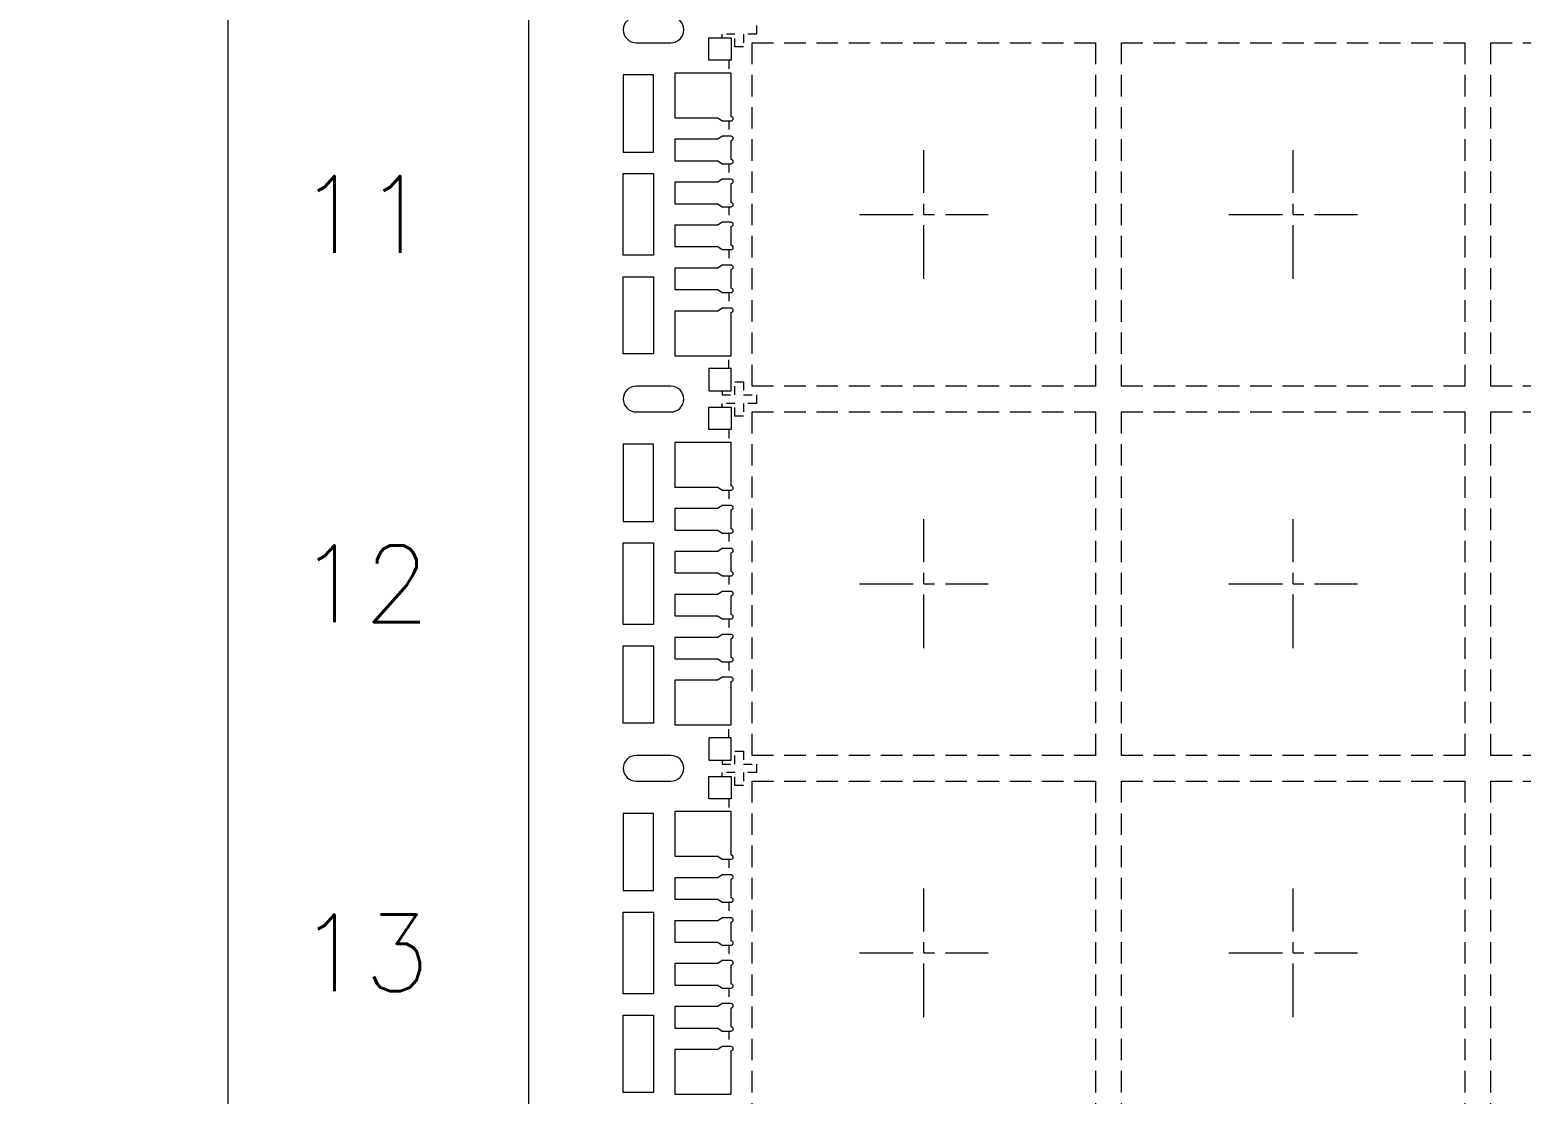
# Model space of a CAD drawing. Header units: millimetres. Extents: x 2103 to 2391, y 501 to 745.
# Drawn here: x 2163.15 to 2180.52, y 651.82 to 664.21 of the extents above; entities that cross this region are included whole.
import ezdxf

# ---------------------------------------------------------------- set-up
doc = ezdxf.new("R2010")
doc.units = ezdxf.units.MM
for name, pattern in [('CENTER', [2, 1.25, -0.25, 0.25, -0.25]), ('DASHED', [0.75, 0.5, -0.25]), ('HIDDEN', [0.375, 0.25, -0.125])]:
    doc.linetypes.add(name, pattern=pattern)
doc.layers.get('Defpoints').update_dxf_attribs({"lineweight": 18})
for name, color, linetype, lineweight in [('1', 7, 'Continuous', 18), ('1D', 4, 'Continuous', 18), ('2D', 4, 'Continuous', 18), ('PKG', 6, 'HIDDEN', 9)]:
    doc.layers.add(name, color=color, linetype=linetype, lineweight=lineweight)
doc.layers.add('中心线', color=1, linetype='CENTER')
doc.layers.add('标注', color=4, linetype='Continuous')
doc.styles.add('宋体', font='')
doc.styles.get('宋体').set_extended_font_data('宋体')
doc.dimstyles.new('St. ZB', dxfattribs={"dimtxt": 1.25, "dimasz": 0.8, "dimexe": 0.3, "dimexo": 0.2, "dimgap": 0.3, "dimtad": 0, "dimdec": 3, "dimzin": 0, "dimdsep": 46, "dimtxsty": '宋体', "dimcen": 0.09, "dimdle": 1.6, "dimclrd": 7, "dimclre": 1, "dimclrt": 256, "dimadec": 0, "dimazin": 0, "dimtfac": 1, "dimtdec": 3, "dimtmove": 0, "dimatfit": 3, "dimfxl": 1, "dimtolj": 1, "dimtzin": 0, "dimarcsym": 0})

# ---------------------------------------------------------------- blocks, each defined once
blk = doc.blocks.new('*D38')
at = {"layer": 'Defpoints', "color": 0, "transparency": 16777216}
for p in [(2203.711, 712.452), (2158.499, 638.978), (2164.966, 638.964)]:
    blk.add_point(p, dxfattribs=at)
at = {"layer": '标注', "color": 4, "linetype": 'Continuous', "lineweight": 5, "transparency": 16777216}
for p, q in [((2160.099, 638.978), (2158.499, 638.978)), ((2161.699, 638.964), (2160.099, 638.978)), ((2164.466, 638.964), (2161.699, 638.964))]:
    blk.add_line(p, q, dxfattribs=at)
at = {"layer": '标注', "lineweight": 0, "transparency": 16777216, "insert": (2149.791, 638.978), "char_height": 1.25, "attachment_point": 5, "style": '宋体'}
blk.add_mtext('\\A1;73.4880%%p0.300 TAPE', dxfattribs=at)
blk = doc.blocks.new('*D39')
at = {"layer": 'Defpoints', "color": 0, "transparency": 16777216}
for p in [(2203.711, 712.452), (2158.577, 635.95), (2165.461, 635.964)]:
    blk.add_point(p, dxfattribs=at)
at = {"layer": '标注', "color": 4, "linetype": 'Continuous', "lineweight": 5, "transparency": 16777216}
for p, q in [((2160.177, 635.95), (2158.577, 635.95)), ((2161.777, 635.964), (2160.177, 635.95)), ((2164.961, 635.964), (2161.777, 635.964))]:
    blk.add_line(p, q, dxfattribs=at)
at = {"layer": '标注', "lineweight": 0, "transparency": 16777216, "insert": (2155.704, 635.95), "char_height": 1.25, "attachment_point": 5, "style": '宋体'}
blk.add_mtext('\\A1;76.488', dxfattribs=at)
blk = doc.blocks.new('*D53')
at = {"layer": 'Defpoints', "color": 0, "transparency": 16777216}
for p in [(2203.711, 712.452), (2158.046, 647.464), (2164.461, 647.464)]:
    blk.add_point(p, dxfattribs=at)
at = {"layer": '标注', "color": 4, "linetype": 'Continuous', "lineweight": 5, "transparency": 16777216}
blk.add_line((2163.961, 647.464), (2158.046, 647.464), dxfattribs=at)
at = {"layer": '标注', "lineweight": 0, "transparency": 16777216, "insert": (2155.159, 647.464), "char_height": 1.25, "attachment_point": 5, "style": '宋体'}
blk.add_mtext('\\A1;64.988', dxfattribs=at)
blk = doc.blocks.new('*D90')
at = {"layer": 'Defpoints', "color": 0, "transparency": 16777216}
for p in [(2203.711, 712.452), (2168.961, 639.964), (2167.668, 632.405)]:
    blk.add_point(p, dxfattribs=at)
at = {"layer": '标注', "color": 4, "linetype": 'Continuous', "lineweight": 5, "transparency": 16777216}
for p, q in [((2168.961, 639.464), (2168.961, 635.605)), ((2168.961, 635.605), (2167.668, 634.005)), ((2167.668, 634.005), (2167.668, 632.405))]:
    blk.add_line(p, q, dxfattribs=at)
at = {"layer": '标注', "lineweight": 0, "transparency": 16777216, "insert": (2167.668, 629.521), "char_height": 1.25, "attachment_point": 5, "rotation": 90, "style": '宋体'}
blk.add_mtext('\\A1;34.750', dxfattribs=at)

msp = doc.modelspace()

# ---------------------------------------------------------------- linework, layer by layer
at = {"color": 6, "linetype": 'ByBlock', "lineweight": 0}
msp.add_lwpolyline([(2240.9606, 635.96442), (2165.4606, 635.96442), (2164.4606, 636.96442), (2164.4606, 636.96442), (2164.4606, 636.96442), (2164.4606, 647.46442), (2165.0606, 647.46442, 0.41421356), (2165.4606, 647.86442), (2165.4606, 667.06442, 0.41421356), (2165.0606, 667.46442), (2164.4606, 667.46442), (2164.4606, 682.46442), (2165.0606, 682.46442, 0.41421356), (2165.4606, 682.86442), (2165.4606, 702.06442, 0.41421356), (2165.0606, 702.46442), (2164.4606, 702.46442), (2164.4606, 712.96442), (2164.4606, 712.96442), (2164.4606, 712.96442), (2165.4606, 713.96442), (2240.9606, 713.96442)], format="xyb", dxfattribs=at)
at = {"lineweight": 0, "ltscale": 10}
for points in [[(2170.6156, 664.36442), (2170.2106, 664.36442, 1), (2170.2106, 664.06442), (2170.6156, 664.06442, 1)], [(2170.6156, 660.06442), (2170.2106, 660.06442, 1), (2170.2106, 659.76442), (2170.6156, 659.76442, 1)], [(2170.6156, 655.76442), (2170.2106, 655.76442, 1), (2170.2106, 655.46442), (2170.6156, 655.46442, 1)]]:
    msp.add_lwpolyline(points, format="xyb", close=True, dxfattribs=at)
for points in [[(2170.0606, 662.78942), (2170.4106, 662.78942), (2170.4106, 663.68942), (2170.0606, 663.68942)], [(2170.0606, 662.53942), (2170.4106, 662.53942), (2170.4106, 661.58942), (2170.0606, 661.58942)], [(2170.4106, 661.33942), (2170.4106, 660.43942), (2170.0606, 660.43942), (2170.0606, 661.33942)], [(2170.0606, 658.48942), (2170.4106, 658.48942), (2170.4106, 659.38942), (2170.0606, 659.38942)], [(2170.0606, 658.23942), (2170.4106, 658.23942), (2170.4106, 657.28942), (2170.0606, 657.28942)], [(2170.4106, 657.03942), (2170.4106, 656.13942), (2170.0606, 656.13942), (2170.0606, 657.03942)], [(2170.0606, 654.18942), (2170.4106, 654.18942), (2170.4106, 655.08942), (2170.0606, 655.08942)], [(2170.0606, 653.93942), (2170.4106, 653.93942), (2170.4106, 652.98942), (2170.0606, 652.98942)], [(2170.4106, 652.73942), (2170.4106, 651.83942), (2170.0606, 651.83942), (2170.0606, 652.73942)]]:
    msp.add_lwpolyline(points, close=True, dxfattribs=at)
at = {"layer": '1', "lineweight": 0}
for points in [[(2171.3156, 663.85942), (2171.0556, 663.85942), (2171.0556, 664.11942), (2171.3156, 664.11942)], [(2171.3156, 660.26942), (2171.0556, 660.26942), (2171.0556, 660.00942), (2171.3156, 660.00942)], [(2171.3156, 659.55942), (2171.0556, 659.55942), (2171.0556, 659.81942), (2171.3156, 659.81942)], [(2171.3156, 655.96942), (2171.0556, 655.96942), (2171.0556, 655.70942), (2171.3156, 655.70942)], [(2171.3156, 655.25942), (2171.0556, 655.25942), (2171.0556, 655.51942), (2171.3156, 655.51942)]]:
    msp.add_lwpolyline(points, close=True, dxfattribs=at)
for points in [[(2171.2106, 663.15442), (2171.3156, 663.15442, 1), (2171.3156, 663.20442), (2171.3156, 663.70942), (2170.6606, 663.70942), (2170.6606, 663.18942), (2171.1606, 663.18942)], [(2171.1606, 660.93942), (2170.6606, 660.93942), (2170.6606, 660.41942), (2171.3156, 660.41942), (2171.3156, 660.92442, 1), (2171.3156, 660.97442), (2171.2106, 660.97442)], [(2171.2106, 658.85442), (2171.3156, 658.85442, 1), (2171.3156, 658.90442), (2171.3156, 659.40942), (2170.6606, 659.40942), (2170.6606, 658.88942), (2171.1606, 658.88942)], [(2171.1606, 656.63942), (2170.6606, 656.63942), (2170.6606, 656.11942), (2171.3156, 656.11942), (2171.3156, 656.62442, 1), (2171.3156, 656.67442), (2171.2106, 656.67442)], [(2171.2106, 654.55442), (2171.3156, 654.55442, 1), (2171.3156, 654.60442), (2171.3156, 655.10942), (2170.6606, 655.10942), (2170.6606, 654.58942), (2171.1606, 654.58942)], [(2171.1606, 652.33942), (2170.6606, 652.33942), (2170.6606, 651.81942), (2171.3156, 651.81942), (2171.3156, 652.32442, 1), (2171.3156, 652.37442), (2171.2106, 652.37442)]]:
    msp.add_lwpolyline(points, format="xyb", close=True, dxfattribs=at)
at = {"layer": '1', "color": 7, "lineweight": 0}
for points in [[(2171.2106, 662.97442), (2171.1606, 662.93942), (2170.6606, 662.93942), (2170.6606, 662.68942), (2171.1606, 662.68942), (2171.2106, 662.65442), (2171.3156, 662.65442, 1), (2171.3156, 662.70442), (2171.3156, 662.92442, 1), (2171.3156, 662.97442)], [(2171.2106, 661.97442), (2171.1606, 661.93942), (2170.6606, 661.93942), (2170.6606, 661.68942), (2171.1606, 661.68942), (2171.2106, 661.65442), (2171.3156, 661.65442, 1), (2171.3156, 661.70442), (2171.3156, 661.92442, 1), (2171.3156, 661.97442)], [(2171.2106, 658.67442), (2171.1606, 658.63942), (2170.6606, 658.63942), (2170.6606, 658.38942), (2171.1606, 658.38942), (2171.2106, 658.35442), (2171.3156, 658.35442, 1), (2171.3156, 658.40442), (2171.3156, 658.62442, 1), (2171.3156, 658.67442)], [(2171.2106, 657.67442), (2171.1606, 657.63942), (2170.6606, 657.63942), (2170.6606, 657.38942), (2171.1606, 657.38942), (2171.2106, 657.35442), (2171.3156, 657.35442, 1), (2171.3156, 657.40442), (2171.3156, 657.62442, 1), (2171.3156, 657.67442)], [(2171.2106, 654.37442), (2171.1606, 654.33942), (2170.6606, 654.33942), (2170.6606, 654.08942), (2171.1606, 654.08942), (2171.2106, 654.05442), (2171.3156, 654.05442, 1), (2171.3156, 654.10442), (2171.3156, 654.32442, 1), (2171.3156, 654.37442)], [(2171.2106, 653.37442), (2171.1606, 653.33942), (2170.6606, 653.33942), (2170.6606, 653.08942), (2171.1606, 653.08942), (2171.2106, 653.05442), (2171.3156, 653.05442, 1), (2171.3156, 653.10442), (2171.3156, 653.32442, 1), (2171.3156, 653.37442)]]:
    msp.add_lwpolyline(points, format="xyb", close=True, dxfattribs=at)
at = {"layer": '1', "lineweight": 0}
for points in [[(2171.3156, 662.20442), (2171.3156, 662.42442, 1), (2171.3156, 662.47442), (2171.2106, 662.47442), (2171.1606, 662.43942), (2170.6606, 662.43942), (2170.6606, 662.18942), (2171.1606, 662.18942)], [(2171.3156, 661.20442), (2171.3156, 661.42442, 1), (2171.3156, 661.47442), (2171.2106, 661.47442), (2171.1606, 661.43942), (2170.6606, 661.43942), (2170.6606, 661.18942), (2171.1606, 661.18942)], [(2171.3156, 657.90442), (2171.3156, 658.12442, 1), (2171.3156, 658.17442), (2171.2106, 658.17442), (2171.1606, 658.13942), (2170.6606, 658.13942), (2170.6606, 657.88942), (2171.1606, 657.88942)], [(2171.3156, 656.90442), (2171.3156, 657.12442, 1), (2171.3156, 657.17442), (2171.2106, 657.17442), (2171.1606, 657.13942), (2170.6606, 657.13942), (2170.6606, 656.88942), (2171.1606, 656.88942)], [(2171.3156, 653.60442), (2171.3156, 653.82442, 1), (2171.3156, 653.87442), (2171.2106, 653.87442), (2171.1606, 653.83942), (2170.6606, 653.83942), (2170.6606, 653.58942), (2171.1606, 653.58942)], [(2171.3156, 652.60442), (2171.3156, 652.82442, 1), (2171.3156, 652.87442), (2171.2106, 652.87442), (2171.1606, 652.83942), (2170.6606, 652.83942), (2170.6606, 652.58942), (2171.1606, 652.58942)]]:
    msp.add_lwpolyline(points, format="xyb", dxfattribs=at)
at = {"layer": '1', "color": 7, "lineweight": 0}
for points in [[(2171.1606, 662.18942), (2171.2106, 662.15442), (2171.3156, 662.15442, 1), (2171.3156, 662.20442)], [(2171.1606, 661.18942), (2171.2106, 661.15442), (2171.3156, 661.15442, 1), (2171.3156, 661.20442)], [(2171.1606, 657.88942), (2171.2106, 657.85442), (2171.3156, 657.85442, 1), (2171.3156, 657.90442)], [(2171.1606, 656.88942), (2171.2106, 656.85442), (2171.3156, 656.85442, 1), (2171.3156, 656.90442)], [(2171.1606, 653.58942), (2171.2106, 653.55442), (2171.3156, 653.55442, 1), (2171.3156, 653.60442)], [(2171.1606, 652.58942), (2171.2106, 652.55442), (2171.3156, 652.55442, 1), (2171.3156, 652.60442)]]:
    msp.add_lwpolyline(points, format="xyb", dxfattribs=at)
at = {"layer": '1D', "color": 1, "lineweight": 0}
msp.add_lwpolyline([(2240.9606, 639.96442), (2168.9606, 639.96442), (2168.9606, 709.96442), (2240.9606, 709.96442)], dxfattribs=at)
at = {"layer": '1D', "linetype": 'HIDDEN', "lineweight": 0, "ltscale": 0.1}
for points in [[(2171.2906, 663.85942), (2171.2906, 663.70942)], [(2171.2906, 663.15442), (2171.2906, 662.97442)], [(2171.2906, 662.65442), (2171.2906, 662.47442)], [(2171.2906, 662.15442), (2171.2906, 661.97442)], [(2171.2906, 661.65442), (2171.2906, 661.47442)], [(2171.2906, 661.15442), (2171.2906, 660.97442)], [(2171.2906, 660.26942), (2171.2906, 660.41942)], [(2171.2906, 659.55942), (2171.2906, 659.40942)], [(2171.2906, 658.85442), (2171.2906, 658.67442)], [(2171.2906, 658.35442), (2171.2906, 658.17442)], [(2171.2906, 657.85442), (2171.2906, 657.67442)], [(2171.2906, 657.35442), (2171.2906, 657.17442)], [(2171.2906, 656.85442), (2171.2906, 656.67442)], [(2171.2906, 655.96942), (2171.2906, 656.11942)], [(2171.2906, 655.25942), (2171.2906, 655.10942)], [(2171.2906, 654.55442), (2171.2906, 654.37442)], [(2171.2906, 654.05442), (2171.2906, 653.87442)], [(2171.2906, 653.55442), (2171.2906, 653.37442)], [(2171.2906, 653.05442), (2171.2906, 652.87442)], [(2171.2906, 652.55442), (2171.2906, 652.37442)]]:
    msp.add_lwpolyline(points, dxfattribs=at)
at = {"layer": '2D', "color": 4, "linetype": 'HIDDEN', "lineweight": 0, "ltscale": 0.05}
for p, q in [((2171.6106, 664.26442), (2171.6106, 664.16442)), ((2171.3606, 664.16442), (2171.2106, 664.16442)), ((2171.2106, 664.11942), (2171.2106, 664.16442)), ((2171.3606, 664.01442), (2171.3606, 664.16442)), ((2171.6106, 664.16442), (2171.4606, 664.16442)), ((2171.4606, 664.16442), (2171.4606, 664.01442)), ((2171.4606, 664.01442), (2171.3606, 664.01442)), ((2171.3606, 660.11442), (2171.4606, 660.11442)), ((2171.3606, 659.96442), (2171.3606, 660.11442)), ((2171.4606, 660.11442), (2171.4606, 659.96442)), ((2171.2106, 660.00942), (2171.2106, 659.96442)), ((2171.2106, 659.96442), (2171.3606, 659.96442)), ((2171.4606, 659.96442), (2171.6106, 659.96442)), ((2171.6106, 659.96442), (2171.6106, 659.86442)), ((2171.3606, 659.86442), (2171.2106, 659.86442)), ((2171.2106, 659.81942), (2171.2106, 659.86442)), ((2171.3606, 659.71442), (2171.3606, 659.86442)), ((2171.4606, 659.71442), (2171.3606, 659.71442)), ((2171.6106, 659.86442), (2171.4606, 659.86442)), ((2171.4606, 659.86442), (2171.4606, 659.71442)), ((2171.3606, 655.81442), (2171.4606, 655.81442)), ((2171.3606, 655.66442), (2171.3606, 655.81442)), ((2171.4606, 655.81442), (2171.4606, 655.66442)), ((2171.2106, 655.70942), (2171.2106, 655.66442)), ((2171.2106, 655.66442), (2171.3606, 655.66442)), ((2171.3606, 655.56442), (2171.2106, 655.56442)), ((2171.2106, 655.51942), (2171.2106, 655.56442)), ((2171.3606, 655.41442), (2171.3606, 655.56442)), ((2171.4606, 655.66442), (2171.6106, 655.66442)), ((2171.6106, 655.56442), (2171.4606, 655.56442)), ((2171.4606, 655.56442), (2171.4606, 655.41442)), ((2171.6106, 655.66442), (2171.6106, 655.56442)), ((2171.4606, 655.41442), (2171.3606, 655.41442))]:
    msp.add_line(p, q, dxfattribs=at)
at = {"layer": 'PKG', "color": 2, "linetype": 'DASHED', "lineweight": 0, "ltscale": 0.5}
for points in [[(2171.5606, 664.06442), (2175.5606, 664.06442), (2175.5606, 660.06442), (2171.5606, 660.06442)], [(2175.8606, 664.06442), (2179.8606, 664.06442), (2179.8606, 660.06442), (2175.8606, 660.06442)], [(2180.1606, 664.06442), (2184.1606, 664.06442), (2184.1606, 660.06442), (2180.1606, 660.06442)], [(2171.5606, 659.76442), (2175.5606, 659.76442), (2175.5606, 655.76442), (2171.5606, 655.76442)], [(2175.8606, 659.76442), (2179.8606, 659.76442), (2179.8606, 655.76442), (2175.8606, 655.76442)], [(2180.1606, 659.76442), (2184.1606, 659.76442), (2184.1606, 655.76442), (2180.1606, 655.76442)], [(2171.5606, 655.46442), (2175.5606, 655.46442), (2175.5606, 651.46442), (2171.5606, 651.46442)], [(2175.8606, 655.46442), (2179.8606, 655.46442), (2179.8606, 651.46442), (2175.8606, 651.46442)], [(2180.1606, 655.46442), (2184.1606, 655.46442), (2184.1606, 651.46442), (2180.1606, 651.46442)]]:
    msp.add_lwpolyline(points, close=True, dxfattribs=at)
at = {"layer": '中心线', "color": 1, "linetype": 'CENTER', "lineweight": 0, "ltscale": 0.5}
for p, q in [((2173.5606, 661.31442), (2173.5606, 662.81442)), ((2177.8606, 661.31442), (2177.8606, 662.81442)), ((2172.8106, 662.06442), (2174.3106, 662.06442)), ((2177.1106, 662.06442), (2178.6106, 662.06442)), ((2173.5606, 657.01442), (2173.5606, 658.51442)), ((2177.8606, 657.01442), (2177.8606, 658.51442)), ((2172.8106, 657.76442), (2174.3106, 657.76442)), ((2177.1106, 657.76442), (2178.6106, 657.76442)), ((2173.5606, 652.71442), (2173.5606, 654.21442)), ((2177.8606, 652.71442), (2177.8606, 654.21442)), ((2172.8106, 653.46442), (2174.3106, 653.46442)), ((2177.1106, 653.46442), (2178.6106, 653.46442))]:
    msp.add_line(p, q, dxfattribs=at)

# ---------------------------------------------------------------- texts
at = {"layer": '标注', "lineweight": 0, "char_height": 0.8928574, "attachment_point": 5, "style": '宋体'}
for s, insert in [('{\\Fsimplex|c134;11}', (2167.04062, 662.06442, -0.12403)), ('{\\Fsimplex|c134;12}', (2167.04062, 657.76442, -0.12403)), ('{\\Fsimplex|c134;13}', (2167.04062, 653.46442, -0.12403))]:
    msp.add_mtext(s, dxfattribs=dict(at, insert=insert))

# ---------------------------------------------------------------- dimensions: what is measured, and where the dimension line sits
at = {"layer": '标注', "lineweight": 0}
dim = msp.add_ordinate_dim(feature_location=(2164.96631, 638.96442), offset=(-6.46778, 0.01375), dtype=0, origin=(2203.7106, 712.45242), text='73.4880%%p0.300 TAPE', dimstyle='St. ZB', override={"dimexo": 0.5, "dimtxsty": '宋体', "dimsah": 1, "dimclrd": 1, "dimclre": 4, "dimlwe": 5}, dxfattribs=at)
dim.commit()
dim.dimension.update_dxf_attribs({"geometry": '*D38', "text_midpoint": (2149.7907, 638.97817)})
for feature_location, offset, dtype, override, picture, middle in [((2164.4606, 647.46442), (-6.41455, 0), 0, {"dimexo": 0.5, "dimtxsty": '宋体', "dimsah": 1, "dimclrd": 1, "dimclre": 4, "dimlwe": 5}, '*D53', (2155.15876, 647.46442)), ((2165.4606, 635.96442), (-6.8833, -0.01467), 0, {"dimexo": 0.5, "dimtxsty": '宋体', "dimsah": 1, "dimclrd": 1, "dimclre": 4, "dimlwe": 5}, '*D39', (2155.70398, 635.94976)), ((2168.9606, 639.96442), (-1.29225, -7.55965), 1, {"dimexo": 0.5, "dimsah": 1, "dimclrd": 1, "dimclre": 4, "dimlwe": 5}, '*D90', (2167.66835, 629.52097))]:
    dim = msp.add_ordinate_dim(feature_location=feature_location, offset=offset, dtype=dtype, origin=(2203.7106, 712.45242), dimstyle='St. ZB', override=override, dxfattribs=at)
    dim.commit()
    dim.dimension.update_dxf_attribs({"geometry": picture, "text_midpoint": middle})

doc.saveas('drawing.dxf')
